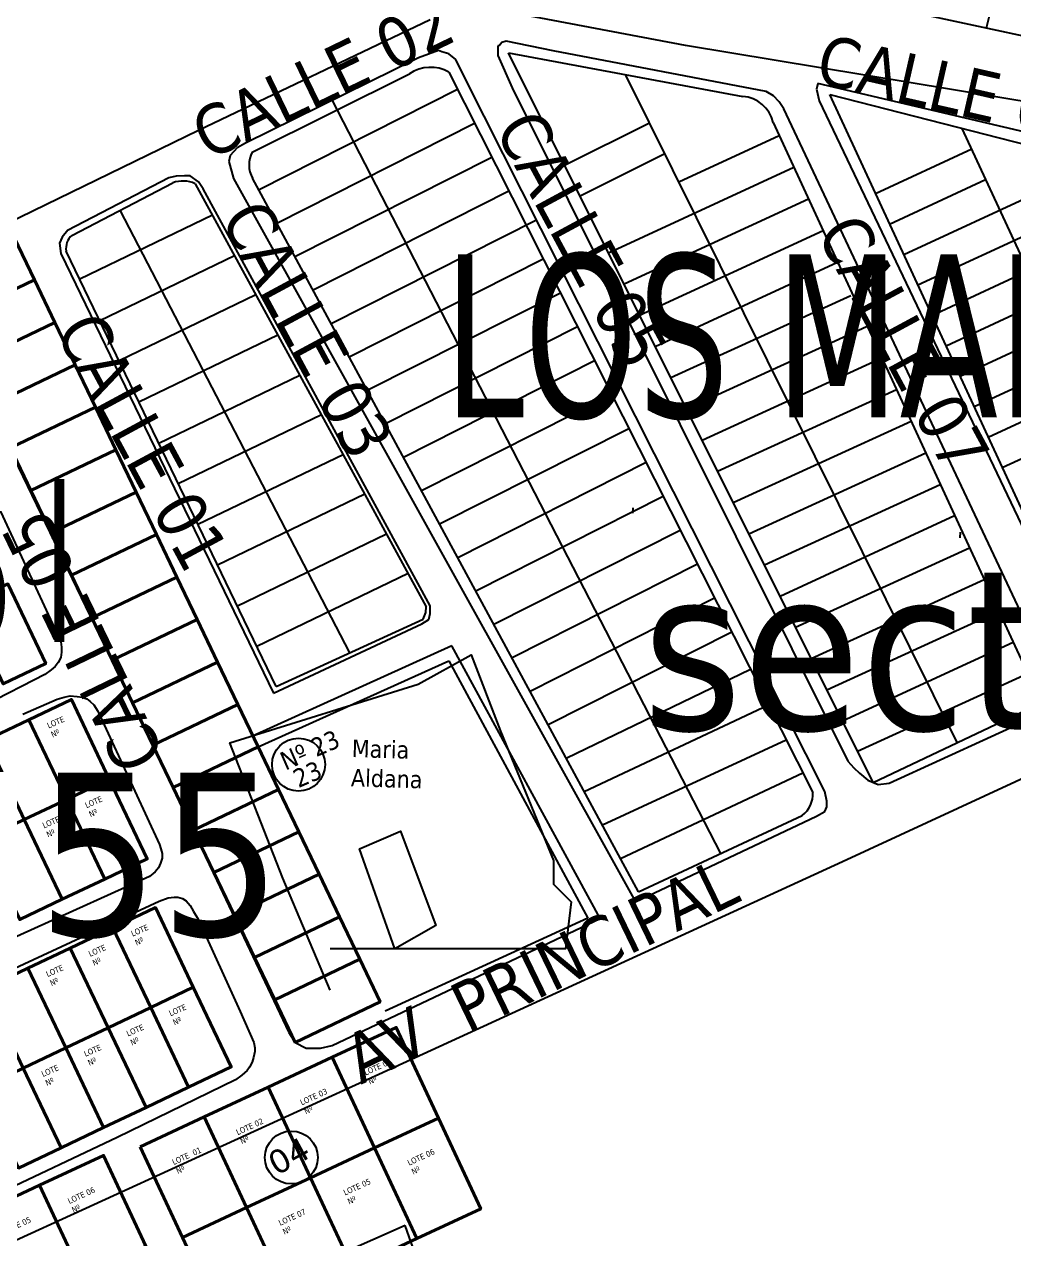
# Model space of a CAD drawing. Header units: metres. Extents: x 2 to 659295185, y -28 to 1124222152.
# Drawn here: x 657035 to 657203.2, y 1123114.7 to 1123321.1 of the extents above; entities that cross this region are included whole.
import ezdxf
from ezdxf.enums import TextEntityAlignment as Align

# ---------------------------------------------------------------- set-up
doc = ezdxf.new("R2010")
doc.units = ezdxf.units.M
doc.header["$MEASUREMENT"] = 0
doc.linetypes.add('HIDDEN', pattern=[0.375, 0.25, -0.125])
doc.layers.get('0').update_dxf_attribs({"linetype": 'CONTINUOUS'})
for name, color, linetype in [('CALLES', 1, 'CONTINUOUS'), ('MANZANA', 30, 'CONTINUOUS'), ('Numero de manzana', 6, 'CONTINUOUS'), ('Parcelas', 140, 'CONTINUOUS'), ('TEXTOS', 7, 'CONTINUOUS')]:
    doc.layers.add(name, color=color, linetype=linetype)
doc.layers.add('PARCELA', color=140, linetype='CONTINUOUS', lineweight=40)
doc.styles.add('ROMAN', font='verdana.ttf')
doc.styles.get("Standard").update_dxf_attribs({"font": 'tahoma.ttf'})

msp = doc.modelspace()

# ---------------------------------------------------------------- linework, layer by layer
at = {"lineweight": -3}
msp.add_lwpolyline([(657087, 1123157), (657079, 1123176), (657070, 1123199), (657102, 1123209), (657111, 1123214), (657116, 1123201), (657125, 1123179), (657125, 1123175), (657128, 1123172), (657127, 1123164), (657087, 1123164)], dxfattribs=at)
msp.add_lwpolyline([(657087, 1123157), (657079, 1123176), (657070, 1123199), (657102, 1123209), (657111, 1123214), (657116, 1123201), (657125, 1123179), (657125, 1123175), (657128, 1123172), (657127, 1123164), (657087, 1123164)], dxfattribs=at)
at = {"layer": 'MANZANA'}
msp.add_line((657297.9778, 1123299.0184), (657151.7202, 1123330.5666), dxfattribs=at)
at = {"layer": 'MANZANA', "lineweight": -2}
for p, q in [((657147.4041, 1123317.522), (657114.7258, 1123323.6807)), ((657103.9979, 1123321.8611), (657064.6323, 1123303.1049)), ((657116.177, 1123318.0419), (657115.74, 1123317.492)), ((657116.9439, 1123318.2718), (657116.177, 1123318.0419)), ((657124.9506, 1123316.6421), (657116.9439, 1123318.2718)), ((657105.4409, 1123316.6721), (657102.0519, 1123315.4424)), ((657105.9934, 1123316.4522), (657105.4409, 1123316.6721)), ((657107.1973, 1123316.1223), (657105.9934, 1123316.4522)), ((657108.4095, 1123315.1325), (657107.1973, 1123316.1223)), ((657115.74, 1123317.492), (657115.5174, 1123317.492)), ((657115.5174, 1123317.492), (657115.5256, 1123315.8323)), ((657115.5256, 1123315.8323), (657117.9581, 1123310.3134)), ((657161.1416, 1123309.7236), (657124.9506, 1123316.6421)), ((657223.6204, 1123304.9145), (657147.4041, 1123317.522)), ((657102.0519, 1123315.4424), (657072.639, 1123300.9353)), ((657109.9597, 1123311.9331), (657108.4095, 1123315.1325)), ((657171.0861, 1123190.7678), (657109.9597, 1123311.9331)), ((657117.9581, 1123310.3134), (657175.0111, 1123195.8767)), ((657162.3455, 1123308.9637), (657161.1416, 1123309.7236)), ((657169.8987, 1123311.0933), (657169.6843, 1123310.0935)), ((657169.6843, 1123310.0935), (657170.1296, 1123308.1139)), ((657217.2876, 1123299.9156), (657169.8987, 1123311.0933)), ((657163.335, 1123307.9639), (657162.3455, 1123308.9637)), ((657164.1101, 1123306.7542), (657163.335, 1123307.9639)), ((657170.1296, 1123308.1139), (657209.7261, 1123225.1108)), ((657208.9098, 1123211.6135), (657164.1101, 1123306.7542)), ((657064.6323, 1123303.1049), (657032.1966, 1123287.2618)), ((657071.2207, 1123300.1555), (657070.0168, 1123298.8158)), ((657072.639, 1123300.9353), (657071.2207, 1123300.1555)), ((657070.0168, 1123298.8158), (657069.8024, 1123297.826)), ((657069.8024, 1123297.826), (657070.5858, 1123294.9466)), ((657060.8309, 1123295.3465), (657059.627, 1123295.0165)), ((657062.2575, 1123295.3565), (657060.8309, 1123295.3465)), ((657063.2387, 1123295.3565), (657062.2575, 1123295.3565)), ((657064.6652, 1123294.3667), (657063.2387, 1123295.3565)), ((657059.627, 1123295.0165), (657042.3971, 1123286.0794)), ((657065.4404, 1123293.1569), (657064.6652, 1123294.3667)), ((657103.9979, 1123222.3213), (657065.4404, 1123293.1569)), ((657070.5858, 1123294.9466), (657138.93, 1123172.0067)), ((657032.1966, 1123287.2618), (657073.8006, 1123200.1499)), ((657041.4805, 1123284.94), (657041.0435, 1123283.9402)), ((657042.4617, 1123286.1598), (657041.4805, 1123284.94)), ((657041.0435, 1123283.9402), (657041.2743, 1123282.1706)), ((657041.2743, 1123282.1706), (657077.3985, 1123207.4626)), ((657021.2674, 1123272.2812), (657060.633, 1123190.7178)), ((657030.2801, 1123239.8078), (657037.0334, 1123225.3507)), ((657037.0334, 1123225.3507), (657041.2388, 1123216.1826)), ((657103.7835, 1123220.0018), (657103.9979, 1123220.9916)), ((657103.9979, 1123220.9916), (657103.9979, 1123222.3213)), ((657077.3985, 1123207.4626), (657102.5879, 1123219.222)), ((657102.5879, 1123219.222), (657103.7835, 1123220.0018)), ((657041.2388, 1123216.1826), (657041.346, 1123215.3028)), ((657041.346, 1123215.3028), (657041.3542, 1123214.413)), ((657107.6989, 1123215.5222), (657073.8006, 1123200.1499)), ((657132.9306, 1123169.168), (657107.6989, 1123215.5222)), ((657040.81, 1123212.6433), (657040.2658, 1123211.9735)), ((657041.2471, 1123213.5331), (657040.81, 1123212.6433)), ((657041.3542, 1123214.413), (657041.2471, 1123213.5331)), ((657038.5177, 1123210.6437), (657036.6624, 1123209.6439)), ((657039.6144, 1123211.4236), (657038.5177, 1123210.6437)), ((657040.2658, 1123211.9735), (657039.6144, 1123211.4236)), ((657036.6624, 1123209.6439), (657015.454, 1123198.8161)), ((657034.8235, 1123203.8751), (657040.6204, 1123206.4446)), ((657040.6204, 1123206.4446), (657041.8243, 1123206.7845)), ((657041.8243, 1123206.7845), (657042.8138, 1123207.0145)), ((657042.8138, 1123207.0145), (657044.0177, 1123206.9045)), ((657044.0177, 1123206.9045), (657044.8917, 1123206.8045)), ((657044.8917, 1123206.8045), (657045.6586, 1123206.4746)), ((657045.6586, 1123206.4746), (657046.211, 1123206.0347)), ((657046.211, 1123206.0347), (657046.8707, 1123205.4848)), ((657046.8707, 1123205.4848), (657047.5304, 1123204.375)), ((657047.5304, 1123204.375), (657058.0438, 1123181.7496)), ((657174.0958, 1123178.8402), (657231.0746, 1123205.1848)), ((657182.0366, 1123192.1475), (657208.5058, 1123204.315)), ((657175.0111, 1123195.8767), (657176.0006, 1123194.767)), ((657176.0006, 1123194.767), (657176.9901, 1123193.8871)), ((657176.9901, 1123193.8871), (657178.4167, 1123192.6774)), ((657178.4167, 1123192.6774), (657180.173, 1123191.9175)), ((657180.173, 1123191.9175), (657182.0366, 1123192.1475)), ((657060.633, 1123190.7178), (657079.986, 1123149.7761)), ((657171.4242, 1123189.1081), (657171.0861, 1123190.7678)), ((657171.1026, 1123187.3385), (657171.4242, 1123188.1183)), ((657171.4242, 1123188.1183), (657171.4242, 1123189.1081)), ((657138.93, 1123172.0067), (657169.6843, 1123186.5586)), ((657169.6843, 1123186.5586), (657171.1026, 1123187.3385)), ((657058.0438, 1123181.7496), (657058.2665, 1123180.9798)), ((657058.2665, 1123180.9798), (657058.4891, 1123180.2099)), ((657058.4891, 1123180.2099), (657058.4891, 1123179.4301)), ((657057.8377, 1123177.7704), (657057.2935, 1123177.1005)), ((657058.1675, 1123178.5403), (657057.8377, 1123177.7704)), ((657058.4891, 1123179.4301), (657058.1675, 1123178.5403)), ((657096.6756, 1123143.3274), (657174.0958, 1123178.8402)), ((657056.3122, 1123176.3207), (657028.6474, 1123163.8133)), ((657057.2935, 1123177.1005), (657056.3122, 1123176.3207)), ((656968.1971, 1123130.48), (657057.9779, 1123172.1316)), ((657057.9779, 1123172.1316), (657059.5116, 1123172.6914)), ((657059.5116, 1123172.6914), (657060.4929, 1123172.8014)), ((657060.4929, 1123172.8014), (657061.1525, 1123172.8114)), ((657061.1525, 1123172.8114), (657061.9194, 1123172.5915)), ((657061.9194, 1123172.5915), (657062.579, 1123172.1516)), ((657062.579, 1123172.1516), (657063.2387, 1123171.3817)), ((657063.2387, 1123171.3817), (657063.7912, 1123170.3819)), ((657063.7912, 1123170.3819), (657064.5663, 1123169.0622)), ((657064.5663, 1123169.0622), (657071.7567, 1123153.3854)), ((657087.3413, 1123147.5966), (657132.9306, 1123169.168)), ((657071.7567, 1123153.3854), (657074.082, 1123148.0865)), ((657079.986, 1123149.7761), (657081.091, 1123148.1164)), ((657074.1974, 1123146.5468), (657073.9831, 1123145.547)), ((657074.082, 1123148.0865), (657074.1974, 1123147.2066)), ((657074.1974, 1123147.2066), (657074.1974, 1123146.5468)), ((657081.091, 1123148.1164), (657082.9628, 1123147.1366)), ((657082.9628, 1123147.1366), (657083.944, 1123147.1366)), ((657083.944, 1123147.1366), (657085.3706, 1123147.1466)), ((657085.3706, 1123147.1466), (657087.3413, 1123147.5966)), ((657073.7687, 1123144.7671), (657073.3316, 1123143.8873)), ((657073.9831, 1123145.547), (657073.7687, 1123144.7671)), ((656988.6303, 1123093.9575), (657096.6756, 1123143.3274)), ((657072.0205, 1123142.5476), (657070.9321, 1123141.7677)), ((657072.8946, 1123143.3274), (657072.0205, 1123142.5476)), ((657073.3316, 1123143.8873), (657072.8946, 1123143.3274)), ((657070.9321, 1123141.7677), (657050.8122, 1123131.9497)), ((657050.8122, 1123131.9497), (656986.0741, 1123101.356)), ((657099.7513, 1123117.0128), (657001.6505, 1123073.4516)), ((657101.7468, 1123111.3839), (657099.7513, 1123117.0128))]:
    msp.add_line(p, q, dxfattribs=at)
at = {"layer": 'Numero de manzana', "lineweight": -2}
for centre in [(657081.655, 1123195.3151), (657080.4268, 1123128.5456)]:
    msp.add_circle(centre, 4.5001, dxfattribs=at)
at = {"layer": 'PARCELA', "lineweight": -3}
for points in [[(657087, 1123157), (657079, 1123176), (657070, 1123199), (657102, 1123209), (657111, 1123214), (657116, 1123201), (657125, 1123179), (657125, 1123175), (657128, 1123172), (657127, 1123164), (657087, 1123164)], [(657098, 1123164), (657092, 1123181), (657099, 1123184), (657105, 1123168), (657098, 1123164)]]:
    msp.add_lwpolyline(points, dxfattribs=at)
at = {"layer": 'Parcelas'}
for p, q in [((657297.9778, 1123299.0184), (657151.8014, 1123330.5473)), ((657201.3522, 1123332.1074), (657198.5406, 1123320.4679))]:
    msp.add_line(p, q, dxfattribs=at)
at = {"layer": 'Parcelas', "lineweight": -3}
for p, q in [((657117.3328, 1123316.2867), (657157.1426, 1123308.8845)), ((657179.2949, 1123192.2975), (657117.3328, 1123316.2867)), ((657073.7775, 1123299.3929), (657100.4907, 1123312.7388)), ((657107.1996, 1123313.0133), (657169.0634, 1123190.5798)), ((657193.5761, 1123199.0616), (657137.2377, 1123312.5856)), ((657074.9601, 1123293.0694), (657108.6703, 1123310.1026)), ((657087.3454, 1123308.1889), (657153.3446, 1123180.1907)), ((657171.9618, 1123309.1755), (657216.8982, 1123297.695)), ((657217.9555, 1123209.7189), (657171.9618, 1123309.1755)), ((657077.9728, 1123287.3549), (657111.5832, 1123304.3377)), ((657126.8702, 1123297.202), (657141.3147, 1123304.3704)), ((657162.3002, 1123304.4559), (657207.8573, 1123205.8257)), ((657234.2204, 1123217.4798), (657194.43, 1123303.4353)), ((657146.283, 1123294.3591), (657163.3274, 1123302.2319)), ((657179.7253, 1123292.3628), (657196.0699, 1123299.9396)), ((657081.0456, 1123281.6725), (657114.4954, 1123298.5742)), ((657143.9268, 1123299.1069), (657129.5169, 1123291.9057)), ((657134.3159, 1123282.3026), (657165.8129, 1123296.851)), ((657184.5095, 1123282.0153), (657217.1987, 1123297.1688)), ((657043.1044, 1123285.2651), (657060.2914, 1123294.1799)), ((657064.0852, 1123294.0404), (657103.3691, 1123222.1283)), ((657139.4273, 1123173.7064), (657073.8437, 1123294.9909)), ((657182.0657, 1123287.1648), (657198.4103, 1123294.7416)), ((657084.1183, 1123275.99), (657117.4077, 1123292.8107)), ((657136.9668, 1123276.9981), (657168.2983, 1123291.4701)), ((657186.9019, 1123276.8417), (657219.5911, 1123291.9952)), ((657051.3047, 1123289.5185), (657090.3193, 1123214.3023)), ((657067.0052, 1123288.6952), (657044.4571, 1123277.83)), ((657087.191, 1123270.3076), (657122.0798, 1123287.9086)), ((657139.6177, 1123271.6936), (657170.7838, 1123286.0891)), ((657189.2962, 1123271.6689), (657221.9854, 1123286.8225)), ((657077.8233, 1123208.5871), (657042.1707, 1123282.5749)), ((657070.7839, 1123281.778), (657047.8743, 1123270.7386)), ((657090.2637, 1123264.6252), (657123.2321, 1123281.2836)), ((657142.2685, 1123266.3891), (657173.2692, 1123280.7082)), ((657191.6888, 1123266.4954), (657224.378, 1123281.6489)), ((657074.3957, 1123275.1663), (657051.1405, 1123263.9603)), ((657093.3364, 1123258.9428), (657126.1443, 1123275.5201)), ((657144.9194, 1123261.0846), (657175.498, 1123275.058)), ((657194.0815, 1123261.3219), (657226.7707, 1123276.4754)), ((657196.4741, 1123256.1484), (657229.1633, 1123271.3019)), ((657078.1433, 1123268.3061), (657054.5295, 1123256.9273)), ((657096.4092, 1123253.2603), (657129.0565, 1123269.7566)), ((657147.5702, 1123255.7801), (657178.1489, 1123269.7534)), ((657150.2211, 1123250.4755), (657180.7997, 1123264.4489)), ((657198.8636, 1123250.9734), (657231.5528, 1123266.1269)), ((657099.4819, 1123247.5779), (657131.9688, 1123263.993)), ((657081.8924, 1123261.4431), (657057.9199, 1123249.8915)), ((657201.2596, 1123245.8014), (657233.9488, 1123260.9549)), ((657102.5546, 1123241.8955), (657134.881, 1123258.2295)), ((657152.872, 1123245.171), (657183.268, 1123259.061)), ((657085.5391, 1123254.7675), (657061.2177, 1123243.0477)), ((657105.6273, 1123236.2131), (657137.7932, 1123252.466)), ((657138.1315, 1123251.7965), (657138.1315, 1123251.7965)), ((657155.5228, 1123239.8665), (657185.7531, 1123253.6807)), ((657089.3282, 1123248.0394), (657064.5629, 1123236.1057)), ((657158.1737, 1123234.562), (657188.2383, 1123248.3005)), ((657108.7, 1123230.5306), (657140.7054, 1123246.7025)), ((657160.8245, 1123229.2575), (657190.7234, 1123242.9202)), ((657092.9138, 1123241.2677), (657067.8867, 1123229.2079)), ((657111.7728, 1123224.8482), (657143.6177, 1123240.9389)), ((657138.4585, 1123238.0373), (657138.5458, 1123238.9792)), ((657163.4754, 1123223.953), (657193.1527, 1123237.6609)), ((657096.6189, 1123234.4852), (657071.1555, 1123222.2151)), ((657114.8455, 1123219.1658), (657146.5299, 1123235.1754)), ((657194.0853, 1123233.883), (657194.1726, 1123234.8249)), ((657166.1263, 1123218.6485), (657195.6936, 1123232.1598)), ((657118.0776, 1123213.5667), (657149.441, 1123229.4141)), ((657100.2845, 1123227.775), (657074.5522, 1123215.3754)), ((657168.7771, 1123213.344), (657198.1788, 1123226.7795)), ((657120.9909, 1123207.8009), (657152.3543, 1123223.6484)), ((657102.8152, 1123220.0174), (657103.2818, 1123221.1865)), ((657103.2818, 1123221.1865), (657103.3691, 1123222.1283)), ((657171.428, 1123208.0395), (657200.6639, 1123221.3993)), ((657077.8233, 1123208.5871), (657102.8152, 1123220.0174)), ((657124.0637, 1123202.1185), (657155.2665, 1123217.8848)), ((657174.0789, 1123202.7349), (657203.0944, 1123216.1372)), ((657074.7898, 1123198.319), (657107.1996, 1123212.9515)), ((657107.1996, 1123212.9515), (657130.8328, 1123169.2398)), ((657127.1364, 1123196.4361), (657158.4858, 1123211.5136)), ((657176.644, 1123197.602), (657205.5538, 1123210.8128)), ((657130.2091, 1123190.7536), (657161.5396, 1123205.47)), ((657179.2949, 1123192.2975), (657207.8573, 1123205.8257)), ((657133.2818, 1123185.0712), (657164.5509, 1123199.5103)), ((657136.3545, 1123179.3888), (657167.3616, 1123193.9478)), ((657139.4273, 1123173.7064), (657167.262, 1123186.675)), ((657130.8328, 1123169.2398), (657096.3853, 1123153.3899))]:
    msp.add_line(p, q, dxfattribs=at)
at = {"layer": 'Parcelas', "lineweight": 40}
for points in [[(657022.3509, 1123270.777), (657036.7815, 1123277.6876), (657033.3262, 1123284.9029), (657018.8956, 1123277.9923), (657022.3509, 1123270.777)], [(657022.3509, 1123270.777), (657036.7815, 1123277.6876), (657033.3262, 1123284.9029), (657018.8956, 1123277.9923), (657022.3509, 1123270.777)], [(657025.8062, 1123263.5616), (657040.2368, 1123270.4722), (657036.7815, 1123277.6876), (657022.3509, 1123270.777), (657025.8062, 1123263.5616)], [(657025.8062, 1123263.5616), (657040.2368, 1123270.4722), (657036.7815, 1123277.6876), (657022.3509, 1123270.777), (657025.8062, 1123263.5616)], [(657029.2615, 1123256.3463), (657043.6921, 1123263.2569), (657040.2368, 1123270.4722), (657025.8062, 1123263.5616), (657029.2615, 1123256.3463)], [(657029.2615, 1123256.3463), (657043.6921, 1123263.2569), (657040.2368, 1123270.4722), (657025.8062, 1123263.5616), (657029.2615, 1123256.3463)], [(657032.7168, 1123249.131), (657047.1474, 1123256.0416), (657043.6921, 1123263.2569), (657029.2615, 1123256.3463), (657032.7168, 1123249.131)], [(657032.7168, 1123249.131), (657047.1474, 1123256.0416), (657043.6921, 1123263.2569), (657029.2615, 1123256.3463), (657032.7168, 1123249.131)], [(657036.1721, 1123241.9157), (657050.6027, 1123248.8263), (657047.1474, 1123256.0416), (657032.7168, 1123249.131), (657036.1721, 1123241.9157)], [(657036.1721, 1123241.9157), (657050.6027, 1123248.8263), (657047.1474, 1123256.0416), (657032.7168, 1123249.131), (657036.1721, 1123241.9157)], [(657039.6274, 1123234.7003), (657054.058, 1123241.6109), (657050.6027, 1123248.8263), (657036.1721, 1123241.9157), (657039.6274, 1123234.7003)], [(657039.6274, 1123234.7003), (657054.058, 1123241.6109), (657050.6027, 1123248.8263), (657036.1721, 1123241.9157), (657039.6274, 1123234.7003)], [(657043.0827, 1123227.485), (657057.5133, 1123234.3956), (657054.058, 1123241.6109), (657039.6274, 1123234.7003), (657043.0827, 1123227.485)], [(657043.0827, 1123227.485), (657057.5133, 1123234.3956), (657054.058, 1123241.6109), (657039.6274, 1123234.7003), (657043.0827, 1123227.485)], [(657046.538, 1123220.2697), (657060.9686, 1123227.1803), (657057.5133, 1123234.3956), (657043.0827, 1123227.485), (657046.538, 1123220.2697)], [(657046.538, 1123220.2697), (657060.9686, 1123227.1803), (657057.5133, 1123234.3956), (657043.0827, 1123227.485), (657046.538, 1123220.2697)], [(657049.9933, 1123213.0544), (657064.4239, 1123219.965), (657060.9686, 1123227.1803), (657046.538, 1123220.2697), (657049.9933, 1123213.0544)], [(657049.9933, 1123213.0544), (657064.4239, 1123219.965), (657060.9686, 1123227.1803), (657046.538, 1123220.2697), (657049.9933, 1123213.0544)], [(657025.0348, 1123222.5845), (657032.2591, 1123226.0209), (657038.7024, 1123212.4753), (657031.4781, 1123209.0389), (657025.0348, 1123222.5845)], [(657053.4486, 1123205.839), (657067.8792, 1123212.7496), (657064.4239, 1123219.965), (657049.9933, 1123213.0544), (657053.4486, 1123205.839)], [(657053.4486, 1123205.839), (657067.8792, 1123212.7496), (657064.4239, 1123219.965), (657049.9933, 1123213.0544), (657053.4486, 1123205.839)], [(657056.9039, 1123198.6237), (657071.3345, 1123205.5343), (657067.8792, 1123212.7496), (657053.4486, 1123205.839), (657056.9039, 1123198.6237)], [(657056.9039, 1123198.6237), (657071.3345, 1123205.5343), (657067.8792, 1123212.7496), (657053.4486, 1123205.839), (657056.9039, 1123198.6237)], [(657035.824, 1123202.9544), (657043.0484, 1123206.3908), (657049.4916, 1123192.8452), (657042.2673, 1123189.4088), (657035.824, 1123202.9544)], [(657060.3592, 1123191.4084), (657074.7898, 1123198.319), (657071.3345, 1123205.5343), (657056.9039, 1123198.6237), (657060.3592, 1123191.4084)], [(657060.3592, 1123191.4084), (657074.7898, 1123198.319), (657071.3345, 1123205.5343), (657056.9039, 1123198.6237), (657060.3592, 1123191.4084)], [(657028.5997, 1123199.518), (657035.824, 1123202.9544), (657042.2673, 1123189.4088), (657035.043, 1123185.9724), (657028.5997, 1123199.518)], [(657063.8145, 1123184.1931), (657078.2451, 1123191.1037), (657074.7898, 1123198.319), (657060.3592, 1123191.4084), (657063.8145, 1123184.1931)], [(657063.8145, 1123184.1931), (657078.2451, 1123191.1037), (657074.7898, 1123198.319), (657060.3592, 1123191.4084), (657063.8145, 1123184.1931)], [(657042.2673, 1123189.4088), (657049.4916, 1123192.8452), (657055.9349, 1123179.2996), (657048.7106, 1123175.8632), (657042.2673, 1123189.4088)], [(657067.2698, 1123176.9777), (657081.7004, 1123183.8883), (657078.2451, 1123191.1037), (657063.8145, 1123184.1931), (657067.2698, 1123176.9777)], [(657067.2698, 1123176.9777), (657081.7004, 1123183.8883), (657078.2451, 1123191.1037), (657063.8145, 1123184.1931), (657067.2698, 1123176.9777)], [(657035.043, 1123185.9724), (657042.2673, 1123189.4088), (657048.7106, 1123175.8632), (657041.4863, 1123172.4267), (657035.043, 1123185.9724)], [(657027.8186, 1123182.5359), (657035.043, 1123185.9724), (657041.4863, 1123172.4267), (657034.2619, 1123168.9903), (657027.8186, 1123182.5359)], [(657070.7251, 1123169.7624), (657085.1557, 1123176.673), (657081.7004, 1123183.8883), (657067.2698, 1123176.9777), (657070.7251, 1123169.7624)], [(657070.7251, 1123169.7624), (657085.1557, 1123176.673), (657081.7004, 1123183.8883), (657067.2698, 1123176.9777), (657070.7251, 1123169.7624)], [(657074.1804, 1123162.5471), (657088.611, 1123169.4577), (657085.1557, 1123176.673), (657070.7251, 1123169.7624), (657074.1804, 1123162.5471)], [(657074.1804, 1123162.5471), (657088.611, 1123169.4577), (657085.1557, 1123176.673), (657070.7251, 1123169.7624), (657074.1804, 1123162.5471)], [(657050.0921, 1123167.5866), (657057.3164, 1123171.023), (657063.7597, 1123157.4774), (657056.5354, 1123154.041), (657050.0921, 1123167.5866)], [(657077.6357, 1123155.3318), (657092.0663, 1123162.2424), (657088.611, 1123169.4577), (657074.1804, 1123162.5471), (657077.6357, 1123155.3318)], [(657077.6357, 1123155.3318), (657092.0663, 1123162.2424), (657088.611, 1123169.4577), (657074.1804, 1123162.5471), (657077.6357, 1123155.3318)], [(657042.8678, 1123164.1502), (657050.0921, 1123167.5866), (657056.5354, 1123154.041), (657049.311, 1123150.6045), (657042.8678, 1123164.1502)], [(657035.6434, 1123160.7137), (657042.8678, 1123164.1502), (657049.311, 1123150.6045), (657042.0867, 1123147.1681), (657035.6434, 1123160.7137)], [(657081.091, 1123148.1164), (657095.5216, 1123155.027), (657092.0663, 1123162.2424), (657077.6357, 1123155.3318), (657081.091, 1123148.1164)], [(657081.091, 1123148.1164), (657095.5216, 1123155.027), (657092.0663, 1123162.2424), (657077.6357, 1123155.3318), (657081.091, 1123148.1164)], [(657028.4191, 1123157.2773), (657035.6434, 1123160.7137), (657042.0867, 1123147.1681), (657034.8624, 1123143.7317), (657028.4191, 1123157.2773)], [(657056.5354, 1123154.041), (657063.7597, 1123157.4774), (657070.203, 1123143.9317), (657062.9787, 1123140.4953), (657056.5354, 1123154.041)], [(657049.311, 1123150.6045), (657056.5354, 1123154.041), (657062.9787, 1123140.4953), (657055.7543, 1123137.0589), (657049.311, 1123150.6045)], [(657087.3797, 1123145.5799), (657098.2554, 1123150.6513), (657105.4399, 1123135.2441), (657094.5642, 1123130.1726), (657087.3797, 1123145.5799)], [(657042.0867, 1123147.1681), (657049.311, 1123150.6045), (657055.7543, 1123137.0589), (657048.53, 1123133.6225), (657042.0867, 1123147.1681)], [(657034.8624, 1123143.7317), (657042.0867, 1123147.1681), (657048.53, 1123133.6225), (657041.3057, 1123130.1861), (657034.8624, 1123143.7317)], [(657076.504, 1123140.5085), (657087.3797, 1123145.5799), (657094.5642, 1123130.1726), (657083.6885, 1123125.1012), (657076.504, 1123140.5085)], [(657027.638, 1123140.2953), (657034.8624, 1123143.7317), (657041.3057, 1123130.1861), (657034.0813, 1123126.7496), (657027.638, 1123140.2953)], [(657065.6283, 1123135.437), (657076.504, 1123140.5085), (657083.6885, 1123125.1012), (657072.8128, 1123120.0298), (657065.6283, 1123135.437)], [(657054.7526, 1123130.3656), (657065.6283, 1123135.437), (657072.8128, 1123120.0298), (657061.9371, 1123114.9584), (657054.7526, 1123130.3656)], [(657094.5642, 1123130.1726), (657105.4399, 1123135.2441), (657112.6244, 1123119.8368), (657101.7487, 1123114.7654), (657094.5642, 1123130.1726)], [(657083.6885, 1123125.1012), (657094.5642, 1123130.1726), (657101.7487, 1123114.7654), (657090.873, 1123109.694), (657083.6885, 1123125.1012)], [(657037.6476, 1123123.8177), (657048.5233, 1123128.8892), (657055.7078, 1123113.4819), (657044.8321, 1123108.4105), (657037.6476, 1123123.8177)], [(657072.8128, 1123120.0298), (657083.6885, 1123125.1012), (657090.873, 1123109.694), (657079.9973, 1123104.6226), (657072.8128, 1123120.0298)], [(657026.7719, 1123118.7463), (657037.6476, 1123123.8177), (657044.8321, 1123108.4105), (657033.9564, 1123103.3391), (657026.7719, 1123118.7463)], [(657061.9371, 1123114.9584), (657072.8128, 1123120.0298), (657079.9973, 1123104.6226), (657069.1216, 1123099.5511), (657061.9371, 1123114.9584)]]:
    msp.add_lwpolyline(points, dxfattribs=at)
at = {"layer": 'Parcelas', "lineweight": -3}
for centre, radius, start, end in [((657104.0721, 1123307.3284), 6.4884, 61.182935, 123.502772), ((657156.7229, 1123303.1781), 5.7218, 12.904299, 85.793266), ((657077.7336, 1123297.2509), 4.4987, 151.566856, 210.155601), ((657062.0239, 1123289.6377), 4.8614, 64.910777, 110.877027), ((657045.0914, 1123283.0683), 2.9621, 132.129354, 189.589156), ((657164.5149, 1123190.3103), 4.5565, 307.077788, 3.390939)]:
    msp.add_arc(centre, radius, start, end, dxfattribs=at)

# ---------------------------------------------------------------- texts
at = {"layer": 'CALLES', "color": 0}
for s, rotation, p in [('CALLE 02', 25.808559, (657085.7616, 1123312.0661)), ('CALLE 02', 25.808559, (657085.7616, 1123312.0661)), ('CALLE 04', 347.150745, (657193.214, 1123310.1417)), ('CALLE 04', 347.150745, (657193.214, 1123310.1417)), ('CALLE 05', 298.336613, (657129.8372, 1123284.58)), ('CALLE 05', 298.336613, (657129.8372, 1123284.58)), ('CALLE 03', 298.336613, (657083.1822, 1123269.3083)), ('CALLE 03', 298.336613, (657083.1822, 1123269.3083)), ('CALLE 07', 298.336613, (657184.5387, 1123266.8958)), ('CALLE 07', 298.336613, (657184.5387, 1123266.8958)), ('CALLE 01', 298.336613, (657055.1573, 1123250.25)), ('CALLE 01', 298.336613, (657055.1573, 1123250.25)), ('CALLE 05', 115.808559, (657044.9028, 1123216.211)), ('CALLE 05', 115.808559, (657044.9028, 1123216.211)), ('AV  PRINCIPAL', 25.808559, (657122.8102, 1123160.377)), ('AV  PRINCIPAL', 25.808559, (657122.8102, 1123160.377))]:
    msp.add_text(s, height=8.5, rotation=rotation, dxfattribs=at).set_placement(p, align=Align.MIDDLE)
at = {"layer": 'Numero de manzana', "lineweight": -2, "style": 'ROMAN'}
msp.add_text('04', height=4, rotation=28.491535, dxfattribs=at).set_placement((657077.8717, 1123125.3938))
at = {"layer": 'Parcelas', "lineweight": 40, "attachment_point": 1}
for s, insert, char_height, width, rotation in [('LOTE \\PNº', (657038.7825, 1123202.3517), 1, 6.941503, 23.626333), ('Nº 23', (657078.1573, 1123197.1598), 3.14852, 21.855477, 23.626333), ('Maria Aldana', (657090.756, 1123199.5807), 2.98088, 20.691788, 358.339955), (' 23', (657079.2863, 1123193.7114), 3.14852, 21.855477, 23.626333), ('LOTE \\PNº', (657045.2258, 1123188.8061), 1, 6.941503, 23.626333), ('LOTE \\PNº', (657038.0015, 1123185.3697), 1, 6.941503, 23.626333), ('LOTE \\PNº', (657053.0506, 1123166.9839), 1, 6.941503, 23.626333), ('LOTE \\PNº', (657045.8262, 1123163.5475), 1, 6.941503, 23.626333), ('LOTE \\PNº', (657038.6019, 1123160.1111), 1, 6.941503, 23.626333), ('LOTE \\PNº', (657059.4939, 1123153.4383), 1, 6.941503, 23.626333), ('LOTE \\PNº', (657052.2695, 1123150.0019), 1, 6.941503, 23.626333), ('LOTE \\PNº', (657045.0452, 1123146.5654), 1, 6.941503, 23.626333), ('LOTE 04\\PNº', (657092.6563, 1123143.3676), 1, 6.941503, 24.601244), ('LOTE \\PNº', (657037.8209, 1123143.129), 1, 6.941503, 23.626333), ('LOTE 03\\PNº', (657081.7806, 1123138.2962), 1, 6.941503, 24.601244), ('LOTE 02\\PNº', (657070.9049, 1123133.2247), 1, 6.941503, 24.601244), ('LOTE  01\\PNº', (657060.0292, 1123128.1533), 1, 6.941503, 24.601244), ('LOTE 06\\PNº', (657100.0216, 1123128.0447), 1, 6.941503, 24.601244), ('LOTE 05\\PNº', (657089.1459, 1123122.9732), 1, 6.941503, 24.601244), ('LOTE 06\\PNº', (657042.2904, 1123121.537), 1, 6.941503, 24.601244), ('LOTE 07\\PNº', (657078.1219, 1123117.8327), 1, 6.941503, 24.601244), ('LOTE 05\\PNº', (657031.4148, 1123116.4656), 1, 6.941503, 24.601244)]:
    msp.add_mtext(s, dxfattribs=dict(at, insert=insert, char_height=char_height, width=width, rotation=rotation))
at = {"layer": 'TEXTOS', "color": 0}
for s, height, width, p in [('LOS MANGOS', 27.69936, 0.75, (657106.3397, 1123254.3498)), ('LAS ANIMAS I', 27.699362, 0.541667, (656924.7461, 1123216.1776))]:
    msp.add_text(s, height=height, dxfattribs=dict(at, width=width)).set_placement(p)
at = {"layer": 'TEXTOS', "linetype": 'HIDDEN', "lineweight": 40, "char_height": 27.69936, "width": 372.724773, "attachment_point": 1}
for s, insert in [('sector 23', (657140.0488, 1123228.9513)), ('sector 55', (656925.5228, 1123193.9285))]:
    msp.add_mtext(s, dxfattribs=dict(at, insert=insert))

doc.saveas('drawing.dxf')
